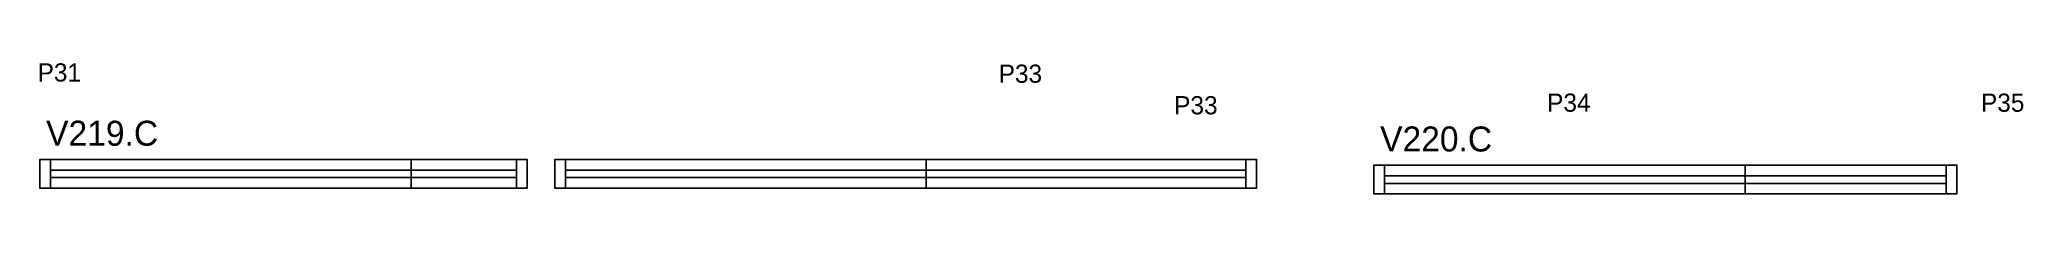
# Model space of a CAD drawing. Header units: metres. Extents: x 1680 to 2983, y 16242 to 16328.
import ezdxf

# ---------------------------------------------------------------- set-up
doc = ezdxf.new("R2010")
doc.units = ezdxf.units.M
for name, color, linetype in [('5', 7, 'Continuous'), ('NOMENCLATURA', 7, 'Continuous'), ('Painéis', 7, 'Continuous'), ('SARR_2.2x7', 7, 'Continuous')]:
    doc.layers.add(name, color=color, linetype=linetype)

msp = doc.modelspace()

# ---------------------------------------------------------------- linework, layer by layer
at = {"layer": 'Painéis', "color": 7, "lineweight": 25}
for points in [[(1924.5, 16245.6), (1680.5, 16245.6), (1680.5, 16264.6), (1924.5, 16264.6)], [(1924.5, 16264.6), (2000.5, 16264.6), (2000.5, 16245.6), (1924.5, 16245.6)], [(2262.8, 16245.6), (2018.8, 16245.6), (2018.8, 16264.6), (2262.8, 16264.6)], [(2262.8, 16264.6), (2479.8, 16264.6), (2479.8, 16245.6), (2262.8, 16245.6)], [(2800.8, 16241.8), (2556.8, 16241.8), (2556.8, 16260.8), (2800.8, 16260.8)], [(2800.8, 16260.8), (2939.8, 16260.8), (2939.8, 16241.8), (2800.8, 16241.8)]]:
    msp.add_lwpolyline(points, close=True, dxfattribs=at)
at = {"layer": 'SARR_2.2x7', "color": 7, "lineweight": 25}
for p, q in [((1687.5, 16264.6), (1687.5, 16245.6)), ((1993.5, 16264.6), (1993.5, 16245.6)), ((2025.8, 16264.6), (2025.8, 16245.6)), ((2472.8, 16264.6), (2472.8, 16245.6)), ((1924.5, 16257.6), (1687.5, 16257.6)), ((1687.5, 16252.6), (1924.5, 16252.6)), ((1993.5, 16257.6), (1924.5, 16257.6)), ((1924.5, 16252.6), (1993.5, 16252.6)), ((2262.8, 16257.6), (2025.8, 16257.6)), ((2025.8, 16252.6), (2262.8, 16252.6)), ((2472.8, 16257.6), (2262.8, 16257.6)), ((2262.8, 16252.6), (2472.8, 16252.6)), ((2563.8, 16260.8), (2563.8, 16241.8)), ((2800.8, 16253.8), (2563.8, 16253.8)), ((2932.8, 16253.8), (2800.8, 16253.8)), ((2932.8, 16260.8), (2932.8, 16241.8)), ((2563.8, 16248.8), (2800.8, 16248.8)), ((2800.8, 16248.8), (2932.8, 16248.8))]:
    msp.add_line(p, q, dxfattribs=at)

# ---------------------------------------------------------------- texts
at = {"layer": '5', "color": 7, "lineweight": 25}
for s, p in [('P31', (1679, 16315.9)), ('P33', (2310.3, 16315.1)), ('P33', (2425.6, 16294.3)), ('P34', (2670.6, 16296)), ('P35', (2955.6, 16296))]:
    msp.add_text(s, height=12, dxfattribs=at).set_placement(p)
at = {"layer": 'NOMENCLATURA', "color": 7, "lineweight": 25}
for s, p in [('V219.C', (1684.6, 16273.6)), ('V220.C', (2560.9, 16269.8))]:
    msp.add_text(s, height=16.5, dxfattribs=at).set_placement(p)

doc.saveas('drawing.dxf')
